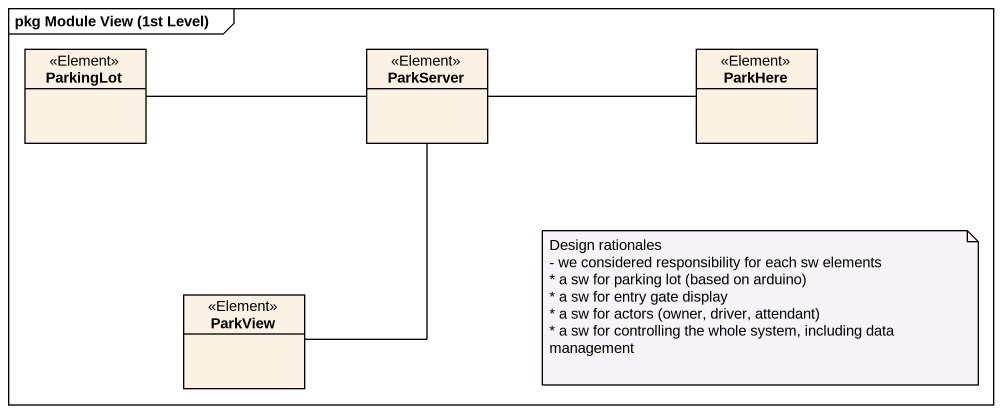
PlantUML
@startuml
mainframe pkg Module View (1st Level)
hide circle
hide empty members
class ParkingLot <<Element>>
class ParkServer <<Element>>
class ParkHere <<Element>>
class ParkView <<Element>>
ParkingLot -right- ParkServer
ParkServer -right- ParkHere
ParkView -up- ParkServer
note as N1
  Design rationales
  - we considered responsibility for each sw elements
  * a sw for parking lot (based on arduino)
  * a sw for entry gate display
  * a sw for actors (owner, driver, attendant)
  * a sw for controlling the whole system, including data management
end note
@enduml
